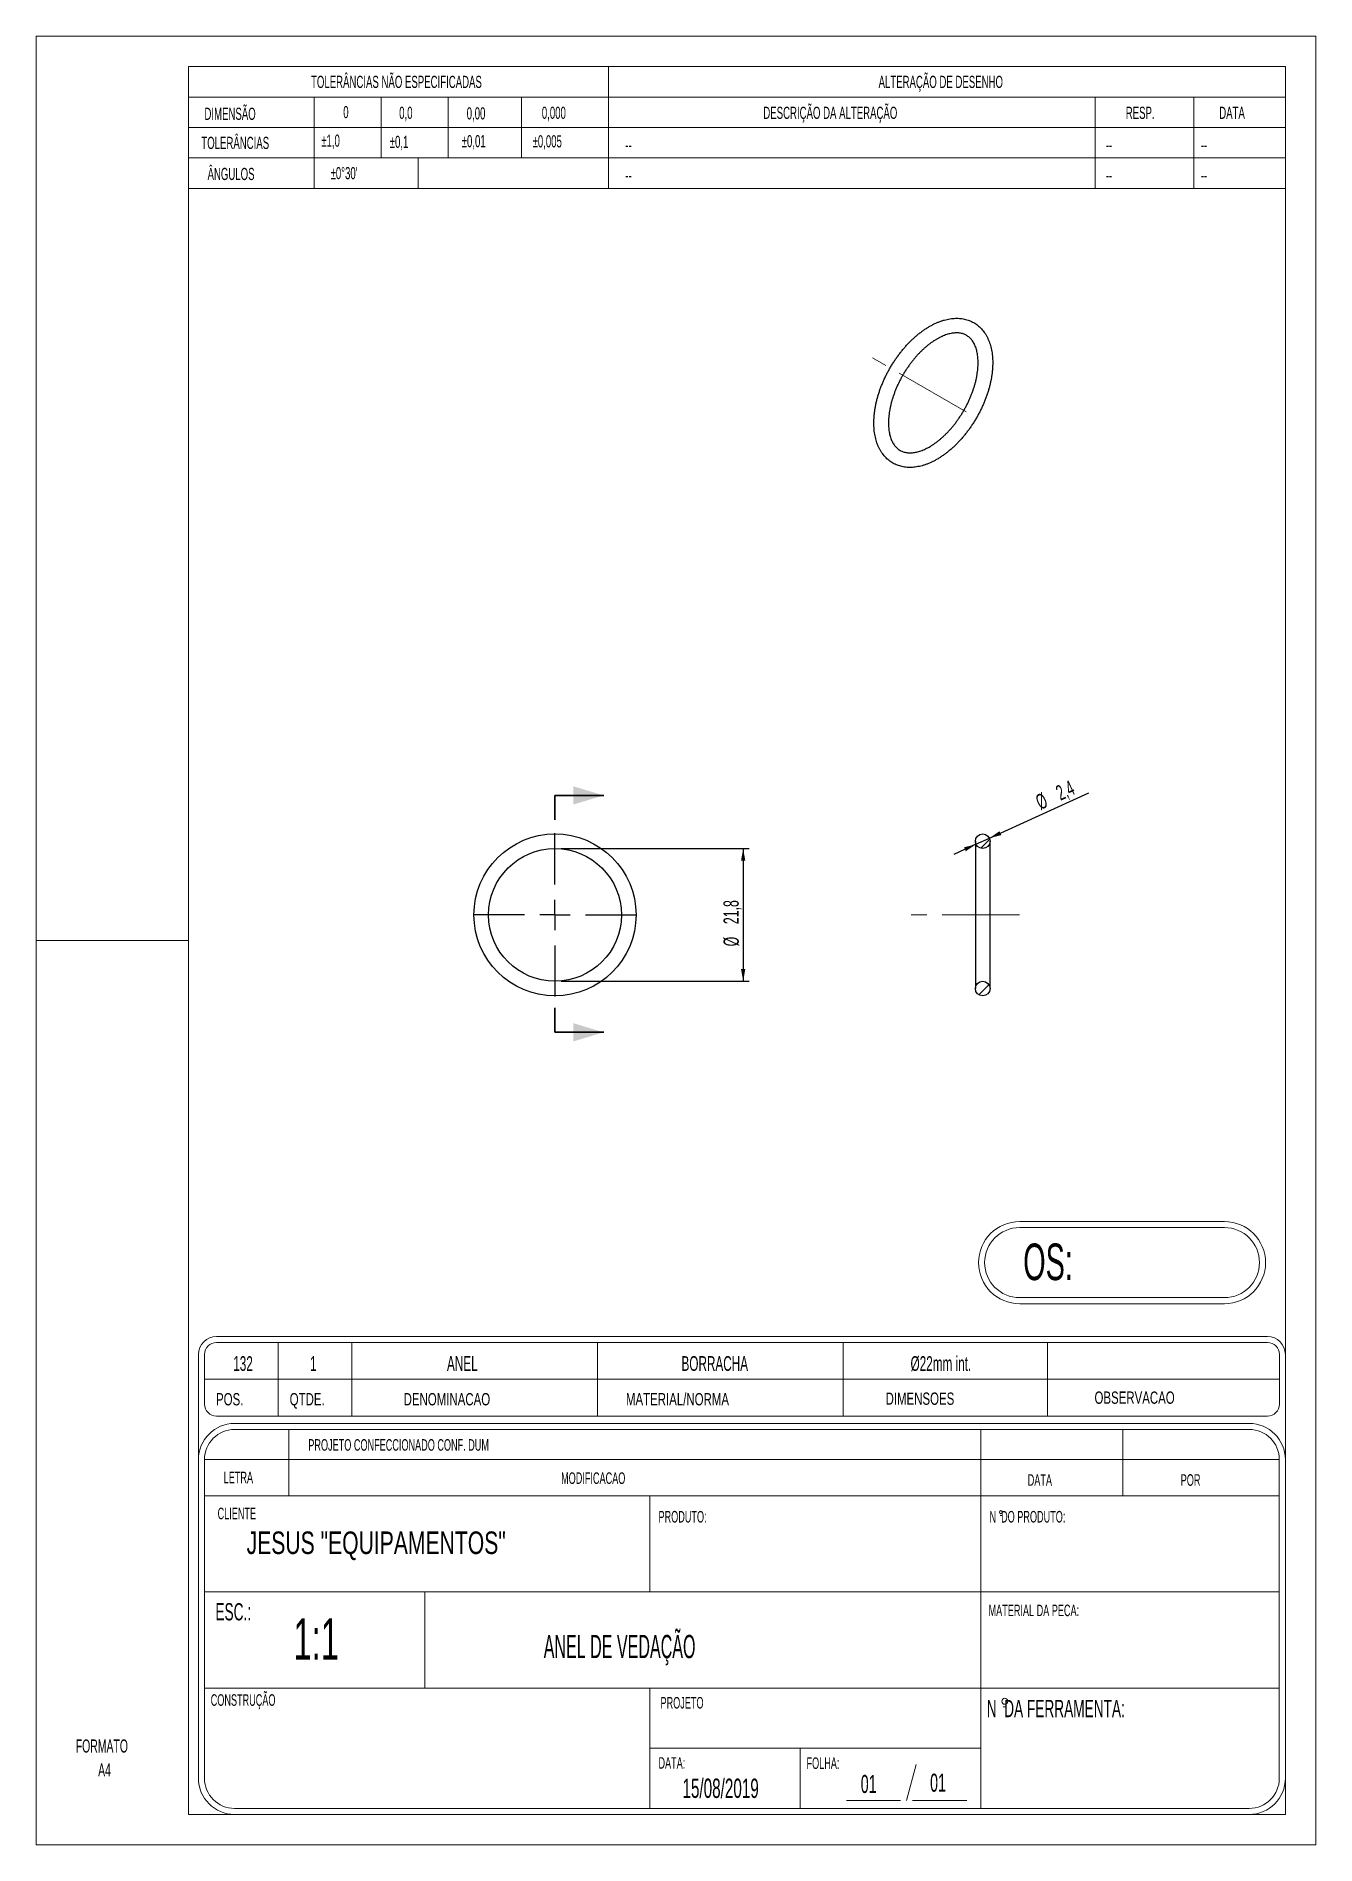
# Model space of a CAD drawing. Header units: millimetres. Extents: x 0 to 210, y 0 to 297.
import ezdxf

# ---------------------------------------------------------------- set-up
doc = ezdxf.new("R2010")
doc.units = ezdxf.units.MM
doc.linetypes.add('CENTERX2', pattern=[20.32, 12.7, -2.54, 2.54, -2.54])
doc.linetypes.add('PHANTOM', pattern=[12.7, 6.35, -1.27, 1.27, -1.27, 1.27, -1.27])
doc.layers.add('COTAS', color=7, linetype='Continuous')
doc.styles.add('SLDTEXTSTYLE0', font='TXT', dxfattribs={"width": 0.595745})
doc.styles.add('SLDTEXTSTYLE1', font='TXT', dxfattribs={"width": 0.589474})
doc.styles.add('SLDTEXTSTYLE2', font='TXT', dxfattribs={"width": 0.515789})
doc.styles.add('SLDTEXTSTYLE3', font='TXT', dxfattribs={"width": 0.7})
doc.styles.add('SLDTEXTSTYLE4', font='TXT', dxfattribs={"width": 0.695035})
doc.styles.add('SLDTEXTSTYLE5', font='TXT', dxfattribs={"width": 0.605})
doc.dimstyles.new('SLDDIMSTYLE0', dxfattribs={"dimtxt": 2.5, "dimasz": 2, "dimexe": 0, "dimexo": 0.0625, "dimtad": 1, "dimdec": 1, "dimrnd": 1e-09, "dimzin": 12, "dimdsep": 46, "dimtxsty": 'SLDTEXTSTYLE5', "dimsah": 1, "dimcen": 0.09, "dimadec": 0, "dimazin": 3, "dimtfac": 1, "dimtdec": 3, "dimtofl": 0, "dimtmove": 0, "dimatfit": 3, "dimfxl": 0, "dimfrac": 2, "dimtolj": 1, "dimtzin": 12, "dimarcsym": 0})
doc.dimstyles.new('SLDDIMSTYLE1', dxfattribs={"dimtxt": 2.5, "dimasz": 2, "dimexe": 0, "dimexo": 0.0625, "dimtad": 1, "dimdec": 1, "dimrnd": 1e-09, "dimzin": 12, "dimdsep": 46, "dimtxsty": 'SLDTEXTSTYLE5', "dimsah": 1, "dimcen": 0.09, "dimadec": 0, "dimazin": 3, "dimtfac": 1, "dimtdec": 3, "dimtmove": 0, "dimatfit": 0, "dimfxl": 0, "dimfrac": 2, "dimtolj": 1, "dimtzin": 12, "dimarcsym": 0})
pattern_1 = [(45, (0, 0), (-4.49013, 4.49013), []), (45, (0, 3.175), (-4.49013, 4.49013), [])]

# ---------------------------------------------------------------- blocks, each defined once
blk = doc.blocks.new('SW_NOTE_0')
at = {"color": 0, "linetype": 'Continuous', "lineweight": 18, "insert": (0, 2.77), "char_height": 2.152, "attachment_point": 1, "style": 'SLDTEXTSTYLE0'}
blk.add_mtext('FORMATO', dxfattribs=at)
blk = doc.blocks.new('SW_NOTE_0_1')
at = {"color": 0, "linetype": 'Continuous', "lineweight": 18, "insert": (0, 2.77), "char_height": 2.152, "attachment_point": 1, "style": 'SLDTEXTSTYLE0'}
blk.add_mtext('A4', dxfattribs=at)
blk = doc.blocks.new('Bloco2')
at = {"color": 7, "linetype": 'Continuous', "lineweight": 18}
for p, q in [((210.04, 297.06), (0.04, 297.06)), ((0.04, 297.06), (0.04, 0.06)), ((210.04, 0.06), (210.04, 297.06)), ((205.04, 292.06), (25.04, 292.06)), ((25.04, 292.06), (25.04, 5.06)), ((205.04, 5.06), (205.04, 292.06)), ((0.04, 148.56), (25.04, 148.56)), ((25.04, 5.06), (205.04, 5.06)), ((0.04, 0.06), (210.04, 0.06))]:
    blk.add_line(p, q, dxfattribs=at)
for name, p in [('SW_NOTE_0', (6.53, 14.59)), ('SW_NOTE_0_1', (10.2, 10.66))]:
    blk.add_blockref(name, p, dxfattribs=at)
blk = doc.blocks.new('_D')
at = {"layer": 'COTAS'}
for p, q in [((86.15, 163.96), (117.03, 163.96)), ((116.03, 163.96), (116.03, 142.16)), ((86.15, 142.16), (117.03, 142.16))]:
    blk.add_line(p, q, dxfattribs=at)
for points in [[(116.03, 163.96), (115.68, 161.96), (116.38, 161.96)], [(116.03, 142.16), (116.38, 144.16), (115.68, 144.16)]]:
    blk.add_solid(points, dxfattribs=at)
at = {"layer": 'COTAS', "char_height": 2.5, "attachment_point": 1, "rotation": 90, "style": 'SLDTEXTSTYLE5'}
for s, insert in [('21,8', (112.8, 151.54)), ('%%c', (112.81, 147.9))]:
    blk.add_mtext(s, dxfattribs=dict(at, insert=insert))
blk = doc.blocks.new('SW_CENTERMARKSYMBOL_0')
at = {"layer": 'COTAS', "color": 0}
for p, q in [((0, 5), (0, 13.4)), ((-5, 0), (-13.4, 0)), ((0, 0), (-2.5, 0)), ((0, 0), (0, 2.5)), ((0, 0), (0, -2.5)), ((0, 0), (2.5, 0)), ((5, 0), (13.4, 0)), ((0, -5), (0, -13.4))]:
    blk.add_line(p, q, dxfattribs=at)
blk = doc.blocks.new('_D_1')
at = {"layer": 'COTAS'}
for p, q in [((156.43, 165.66), (172.77, 173.12)), ((154.24, 164.66), (150.6, 163)), ((154.24, 164.66), (156.43, 165.66))]:
    blk.add_line(p, q, dxfattribs=at)
for points in [[(156.43, 165.66), (158.39, 166.17), (158.1, 166.81)], [(154.24, 164.66), (152.28, 164.15), (152.57, 163.52)]]:
    blk.add_solid(points, dxfattribs=at)
at = {"layer": 'COTAS', "char_height": 2.5, "attachment_point": 1, "rotation": 24.5335, "style": 'SLDTEXTSTYLE5'}
for s, insert in [('%%c', (163.77, 172.55)), ('2,4', (167.08, 174.07))]:
    blk.add_mtext(s, dxfattribs=dict(at, insert=insert))

msp = doc.modelspace()

# ---------------------------------------------------------------- hatches: boundary and pattern name
at = {"layer": 'COTAS', "linetype": 'Continuous', "lineweight": 18}
h = msp.add_hatch(dxfattribs=at)
h.set_pattern_fill('STEEL', color=256, scale=2, style=0)
h.set_pattern_definition(pattern_1)
edge = h.paths.add_edge_path(flags=0)
edge.add_arc((155.34, 165.16), 1.2, 0, 360)
h = msp.add_hatch(dxfattribs=at)
h.set_pattern_fill('STEEL', color=256, scale=2, style=0)
h.set_pattern_definition(pattern_1)
edge = h.paths.add_edge_path(flags=0)
edge.add_arc((155.34, 140.96), 1.2, 0, 360)

# ---------------------------------------------------------------- linework, layer by layer
at = {"color": 7, "linetype": 'Continuous', "lineweight": 18}
for p, q in [((205.01, 292.36), (25.01, 292.36)), ((25.01, 272.36), (25.01, 292.36)), ((93.95, 272.36), (93.95, 292.36)), ((205.01, 292.36), (205.01, 272.36)), ((25.01, 287.36), (93.95, 287.36)), ((45.64, 272.36), (45.64, 287.36)), ((56.64, 277.36), (56.64, 287.36)), ((67.64, 277.36), (67.64, 287.36)), ((79.64, 277.36), (79.64, 287.36)), ((93.95, 287.36), (205.01, 287.36)), ((173.82, 272.36), (173.82, 287.36)), ((190.01, 272.36), (190.01, 287.36)), ((25.01, 282.36), (93.95, 282.36)), ((93.95, 282.36), (205.01, 282.36)), ((25.01, 277.36), (93.95, 277.36)), ((62.7, 277.36), (62.7, 272.36)), ((93.95, 277.36), (205.01, 277.36)), ((25.01, 272.36), (93.95, 272.36)), ((93.95, 272.36), (205.01, 272.36)), ((195.01, 102.71), (161.41, 102.71)), ((195.01, 101.71), (161.41, 101.71)), ((161.41, 90.21), (195.01, 90.21)), ((161.41, 89.21), (195.01, 89.21)), ((202.07, 83.83), (29.59, 83.83)), ((26.65, 11.28), (26.65, 80.89)), ((26.65, 80.89), (26.65, 67.81)), ((27.63, 80.89), (27.63, 72.71)), ((202.07, 82.85), (29.59, 82.85)), ((39.72, 70.75), (39.72, 82.85)), ((51.82, 70.75), (51.82, 82.85)), ((92.14, 70.75), (92.14, 82.85)), ((132.46, 70.75), (132.46, 82.85)), ((165.96, 70.75), (165.96, 82.85)), ((204.03, 72.71), (204.03, 80.89)), ((205.01, 11.28), (205.01, 80.89)), ((27.63, 76.8), (204.03, 76.8)), ((29.59, 70.75), (202.07, 70.75)), ((32.57, 69.54), (199.08, 69.54)), ((32.57, 68.56), (199.08, 68.56)), ((41.46, 57.69), (41.46, 68.56)), ((155.03, 68.56), (155.03, 57.69)), ((178.34, 68.56), (178.34, 57.69)), ((27.64, 11.28), (27.64, 63.62)), ((27.64, 63.62), (204.02, 63.62)), ((204.02, 63.62), (204.02, 11.28)), ((27.64, 57.69), (204.02, 57.69)), ((100.71, 57.69), (100.71, 41.89)), ((155.03, 57.69), (155.03, 41.89)), ((158.2, 54.45), (158.46, 54.45)), ((158.2, 54.43), (158.46, 54.43)), ((27.64, 41.89), (204.02, 41.89)), ((63.77, 26.09), (63.77, 41.89)), ((155.03, 26.09), (155.03, 41.89)), ((27.64, 26.09), (204.02, 26.09)), ((100.71, 26.09), (100.71, 6.34)), ((155.03, 26.09), (155.03, 6.34)), ((158.69, 23), (159.2, 23)), ((100.71, 16.22), (155.03, 16.22)), ((125.4, 16.22), (125.4, 6.34)), ((144.43, 13.54), (142.85, 7.62)), ((199.08, 6.34), (32.57, 6.34)), ((141.86, 7.62), (132.97, 7.62)), ((143.83, 7.62), (152.72, 7.62)), ((199.08, 5.36), (32.57, 5.36)), ((204.44, 5.36), (205.01, 5.36)), ((205.01, 5.36), (205.01, 5.93))]:
    msp.add_line(p, q, dxfattribs=at)
at = {"color": 7, "linetype": 'PHANTOM', "lineweight": 35}
for p, q in [((85.15, 172.68), (85.15, 168.68)), ((85.15, 133.78), (85.15, 137.78))]:
    msp.add_line(p, q, dxfattribs=at)
at = {"color": 7, "linetype": 'Continuous', "lineweight": 35}
for p, q in [((85.15, 172.68), (93.15, 172.68)), ((85.15, 133.78), (93.15, 133.78))]:
    msp.add_line(p, q, dxfattribs=at)
at = {"color": 7, "linetype": 'Continuous', "lineweight": 25}
for p, q in [((154.14, 165.16), (154.14, 140.96)), ((156.54, 140.96), (156.54, 165.16))]:
    msp.add_line(p, q, dxfattribs=at)
for centre, radius in [((85.15, 153.06), 13.3), ((155.34, 165.16), 1.2), ((85.15, 153.06), 10.9), ((155.34, 140.96), 1.2)]:
    msp.add_circle(centre, radius, dxfattribs=at)
at = {"color": 7, "linetype": 'Continuous', "lineweight": 18}
for centre, radius in [((158.33, 54.99), 0.247), ((158.33, 54.97), 0.247), ((158.97, 23.92), 0.494)]:
    msp.add_circle(centre, radius, dxfattribs=at)
for centre, radius, start, end in [((161.41, 95.96), 6.75, 90, 270), ((161.41, 95.96), 5.75, 90, 270), ((195.01, 95.96), 6.75, 270, 90), ((195.01, 95.96), 5.75, 270, 90), ((29.59, 80.89), 2.94, 90, 180), ((202.07, 80.89), 2.94, 0, 90), ((29.59, 80.89), 1.96, 90, 180), ((202.07, 80.89), 1.96, 0, 90), ((29.59, 72.71), 1.96, 180, 270), ((202.07, 72.71), 1.96, 270, 0), ((32.57, 63.62), 5.93, 90, 180), ((32.57, 63.62), 4.94, 90, 180), ((199.08, 63.62), 5.93, 0, 90), ((199.08, 63.62), 4.94, 0, 90), ((32.57, 11.28), 5.93, 180, 270), ((32.57, 11.28), 4.94, 180, 270), ((199.08, 11.28), 4.94, 270, 0), ((199.08, 11.28), 5.93, 270, 0)]:
    msp.add_arc(centre, radius, start, end, dxfattribs=at)
at = {"color": 7, "linetype": 'Continuous', "lineweight": 25}
for points, knots in [([(137.48, 233.84), (137.48, 233.75), (137.48, 233.47), (137.5, 233.02), (137.55, 232.49), (137.62, 231.98), (137.72, 231.49), (137.84, 231.01), (137.98, 230.55), (138.15, 230.11), (138.35, 229.7), (138.56, 229.3), (138.8, 228.93), (139.05, 228.58), (139.33, 228.26), (139.62, 227.97), (139.93, 227.7), (140.26, 227.46), (140.6, 227.25), (140.96, 227.06), (141.33, 226.9), (141.72, 226.77), (142.11, 226.67), (142.52, 226.59), (142.94, 226.55), (143.37, 226.53), (143.81, 226.54), (144.26, 226.59), (144.72, 226.66), (145.18, 226.76), (145.64, 226.89), (146.12, 227.05), (146.59, 227.24), (147.06, 227.45), (147.54, 227.69), (148.01, 227.96), (148.48, 228.26), (148.95, 228.58), (149.41, 228.92), (149.86, 229.29), (150.31, 229.68), (150.75, 230.09), (151.18, 230.51), (151.61, 230.96), (152.02, 231.43), (152.42, 231.91), (152.81, 232.41), (153.19, 232.92), (153.55, 233.44), (153.9, 233.98), (154.23, 234.53), (154.55, 235.09), (154.85, 235.65), (155.13, 236.22), (155.4, 236.8), (155.64, 237.39), (155.87, 237.97), (156.08, 238.56), (156.27, 239.15), (156.44, 239.74), (156.58, 240.33), (156.71, 240.92), (156.81, 241.5), (156.89, 242.07), (156.95, 242.64), (156.98, 243.2), (156.99, 243.75), (156.98, 244.29), (156.94, 244.82), (156.88, 245.34), (156.79, 245.84), (156.68, 246.33), (156.55, 246.79), (156.39, 247.24), (156.21, 247.67), (156.01, 248.08), (155.78, 248.46), (155.54, 248.82), (155.27, 249.15), (154.98, 249.46), (154.68, 249.74), (154.36, 249.99), (154.03, 250.22), (153.67, 250.42), (153.31, 250.59), (152.93, 250.74), (152.54, 250.85), (152.14, 250.94), (151.72, 251), (151.3, 251.03), (150.86, 251.03), (150.42, 251), (149.97, 250.95), (149.51, 250.86), (149.04, 250.74), (148.57, 250.6), (148.1, 250.42), (147.63, 250.22), (147.15, 249.99), (146.68, 249.73), (146.21, 249.45), (145.74, 249.14), (145.28, 248.81), (144.82, 248.46), (144.37, 248.08), (143.92, 247.68), (143.49, 247.26), (143.06, 246.82), (142.64, 246.36), (142.23, 245.89), (141.84, 245.4), (141.46, 244.89), (141.09, 244.38), (140.73, 243.84), (140.39, 243.3), (140.07, 242.75), (139.76, 242.19), (139.46, 241.62), (139.19, 241.04), (138.93, 240.46), (138.7, 239.87), (138.48, 239.28), (138.28, 238.7), (138.1, 238.11), (137.95, 237.52), (137.81, 236.93), (137.7, 236.35), (137.61, 235.77), (137.54, 235.2), (137.5, 234.63), (137.48, 234.18), (137.48, 233.92), (137.48, 233.84)], [0, 0, 0, 0, 0.00422, 0.012157, 0.020099, 0.028036, 0.03596, 0.043864, 0.051737, 0.059569, 0.06735, 0.075069, 0.082719, 0.090297, 0.097802, 0.10524, 0.112617, 0.119948, 0.127245, 0.134525, 0.141802, 0.149092, 0.156409, 0.163769, 0.171183, 0.178659, 0.186203, 0.193816, 0.201494, 0.209232, 0.217021, 0.224852, 0.232716, 0.240603, 0.248504, 0.256414, 0.264325, 0.272234, 0.280138, 0.288036, 0.295926, 0.303807, 0.311681, 0.319548, 0.327407, 0.335261, 0.343109, 0.350952, 0.358792, 0.36663, 0.374466, 0.382302, 0.390138, 0.397976, 0.405816, 0.413659, 0.421507, 0.42936, 0.43722, 0.445087, 0.452963, 0.460847, 0.468742, 0.476646, 0.48456, 0.492484, 0.500416, 0.508355, 0.516298, 0.524237, 0.532169, 0.540084, 0.547973, 0.555826, 0.563632, 0.571382, 0.579066, 0.586678, 0.594218, 0.601687, 0.609092, 0.616444, 0.623755, 0.631041, 0.638319, 0.6456, 0.652902, 0.66024, 0.667627, 0.675072, 0.682584, 0.690164, 0.697811, 0.705521, 0.713287, 0.721099, 0.728949, 0.736825, 0.744721, 0.752627, 0.760539, 0.768449, 0.776356, 0.784257, 0.79215, 0.800036, 0.807914, 0.815784, 0.823646, 0.831502, 0.839353, 0.847198, 0.85504, 0.862879, 0.870715, 0.878551, 0.886387, 0.894224, 0.902063, 0.909904, 0.91775, 0.9256, 0.933457, 0.941321, 0.949192, 0.957072, 0.964962, 0.972861, 0.980771, 0.98869, 0.996619, 1, 1, 1, 1]), ([(139.88, 233.84), (139.88, 233.92), (139.88, 234.15), (139.9, 234.54), (139.94, 235.02), (140, 235.51), (140.08, 236.01), (140.18, 236.52), (140.3, 237.04), (140.44, 237.56), (140.61, 238.08), (140.79, 238.61), (140.99, 239.14), (141.21, 239.67), (141.44, 240.19), (141.7, 240.71), (141.97, 241.23), (142.25, 241.74), (142.55, 242.24), (142.87, 242.73), (143.2, 243.2), (143.53, 243.67), (143.88, 244.12), (144.24, 244.55), (144.61, 244.97), (144.99, 245.37), (145.37, 245.75), (145.76, 246.11), (146.15, 246.44), (146.54, 246.76), (146.94, 247.05), (147.33, 247.32), (147.72, 247.56), (148.11, 247.78), (148.5, 247.98), (148.88, 248.15), (149.25, 248.29), (149.61, 248.41), (149.97, 248.5), (150.31, 248.57), (150.65, 248.61), (150.97, 248.63), (151.28, 248.63), (151.58, 248.6), (151.87, 248.54), (152.15, 248.47), (152.42, 248.36), (152.68, 248.23), (152.93, 248.07), (153.16, 247.88), (153.38, 247.67), (153.57, 247.43), (153.76, 247.18), (153.92, 246.89), (154.07, 246.59), (154.19, 246.27), (154.31, 245.93), (154.4, 245.56), (154.48, 245.18), (154.53, 244.78), (154.57, 244.36), (154.59, 243.92), (154.59, 243.47), (154.57, 243.01), (154.53, 242.53), (154.46, 242.04), (154.38, 241.54), (154.28, 241.03), (154.16, 240.51), (154.01, 239.99), (153.85, 239.46), (153.67, 238.94), (153.47, 238.41), (153.25, 237.88), (153.01, 237.36), (152.76, 236.83), (152.49, 236.32), (152.2, 235.81), (151.9, 235.31), (151.58, 234.82), (151.26, 234.35), (150.92, 233.88), (150.57, 233.43), (150.21, 233), (149.84, 232.58), (149.46, 232.19), (149.08, 231.81), (148.69, 231.45), (148.3, 231.11), (147.91, 230.8), (147.51, 230.51), (147.12, 230.24), (146.73, 229.99), (146.34, 229.78), (145.95, 229.58), (145.58, 229.41), (145.2, 229.27), (144.84, 229.15), (144.49, 229.06), (144.14, 228.99), (143.81, 228.95), (143.48, 228.93), (143.17, 228.94), (142.87, 228.97), (142.58, 229.02), (142.3, 229.1), (142.04, 229.21), (141.78, 229.34), (141.53, 229.5), (141.3, 229.69), (141.08, 229.9), (140.88, 230.14), (140.7, 230.4), (140.54, 230.68), (140.39, 230.98), (140.26, 231.31), (140.15, 231.65), (140.06, 232.02), (139.99, 232.4), (139.93, 232.8), (139.89, 233.22), (139.88, 233.57), (139.88, 233.78), (139.88, 233.84)], [0, 0, 0, 0, 0.00425, 0.012381, 0.020523, 0.028676, 0.03684, 0.045017, 0.053206, 0.061406, 0.069616, 0.077836, 0.086064, 0.094299, 0.10254, 0.110786, 0.119034, 0.127285, 0.135536, 0.143786, 0.152034, 0.160278, 0.168516, 0.176748, 0.184973, 0.193188, 0.201392, 0.209586, 0.217767, 0.225934, 0.234088, 0.242228, 0.250355, 0.258469, 0.266573, 0.274671, 0.282766, 0.290865, 0.298977, 0.307115, 0.315294, 0.323538, 0.331873, 0.340332, 0.348952, 0.357767, 0.366802, 0.376048, 0.385442, 0.394844, 0.404102, 0.413144, 0.421962, 0.430582, 0.439043, 0.447386, 0.455644, 0.463842, 0.472003, 0.480141, 0.488268, 0.496393, 0.50452, 0.512653, 0.520795, 0.528948, 0.537113, 0.545291, 0.55348, 0.56168, 0.569891, 0.578111, 0.586339, 0.594574, 0.602816, 0.611061, 0.61931, 0.627561, 0.635812, 0.644062, 0.652309, 0.660553, 0.668791, 0.677023, 0.685247, 0.693462, 0.701666, 0.709859, 0.71804, 0.726207, 0.73436, 0.7425, 0.750626, 0.75874, 0.766844, 0.774941, 0.783037, 0.791136, 0.799248, 0.807387, 0.815568, 0.823815, 0.832153, 0.840617, 0.849243, 0.858065, 0.867108, 0.87636, 0.885757, 0.895156, 0.904407, 0.913442, 0.922252, 0.930866, 0.939324, 0.947663, 0.955918, 0.964115, 0.972275, 0.980413, 0.98854, 0.996665, 1, 1, 1, 1])]:
    msp.add_open_spline(points, degree=3, knots=knots, dxfattribs=at)
at = {"color": 7, "linetype": 'Continuous', "lineweight": 35}
for points in [[(93.15, 172.68), (88.15, 174.18), (88.15, 171.18)], [(93.15, 133.78), (88.15, 135.28), (88.15, 132.28)]]:
    msp.add_solid(points, dxfattribs=at)
at = {"layer": 'COTAS', "linetype": 'CENTERX2', "lineweight": 18}
for p, q in [((152.65, 235.66), (136.48, 244.99)), ((161.4, 153.06), (143.3, 153.06))]:
    msp.add_line(p, q, dxfattribs=at)

# ---------------------------------------------------------------- block references
at = {"layer": 'COTAS'}
for name, p in [('Bloco2', (-0.03, 0.3)), ('SW_CENTERMARKSYMBOL_0', (85.15, 153.06))]:
    msp.add_blockref(name, p, dxfattribs=at)

# ---------------------------------------------------------------- texts
at = {"color": 7, "linetype": 'Continuous', "lineweight": 0}
for s, insert, char_height, attachment_point, style in [('TOLERÂNCIAS NÃO ESPECIFICADAS', (59.13, 290.85), 2, 2, 'SLDTEXTSTYLE1'), ('ALTERAÇÃO DE DESENHO', (148.46, 290.85), 2, 2, 'SLDTEXTSTYLE1'), ('DIMENSÃO', (27.62, 285.61), 2, 1, 'SLDTEXTSTYLE1'), ('0', (50.4, 285.89), 2, 1, 'SLDTEXTSTYLE1'), ('0,0', (59.58, 285.77), 2, 1, 'SLDTEXTSTYLE1'), ('0,00', (70.66, 285.68), 2, 1, 'SLDTEXTSTYLE1'), ('0,000', (82.99, 285.77), 2, 1, 'SLDTEXTSTYLE1'), ('DESCRIÇÃO DA ALTERAÇÃO', (119.34, 285.77), 2, 1, 'SLDTEXTSTYLE1'), ('RESP.', (178.82, 285.77), 2, 1, 'SLDTEXTSTYLE1'), ('DATA', (194.16, 285.77), 2, 1, 'SLDTEXTSTYLE1'), ('TOLERÂNCIAS', (27.11, 280.83), 2, 1, 'SLDTEXTSTYLE1'), ('±1,0', (46.79, 281.2), 2, 1, 'SLDTEXTSTYLE1'), ('±0,1', (58.03, 281), 2, 1, 'SLDTEXTSTYLE1'), ('±0,01', (69.84, 281.12), 2, 1, 'SLDTEXTSTYLE1'), ('±0,005', (81.47, 281.09), 2, 1, 'SLDTEXTSTYLE1'), ('--', (96.69, 280.49), 2, 1, 'SLDTEXTSTYLE1'), ('--', (175.54, 280.49), 2, 1, 'SLDTEXTSTYLE1'), ('--', (191.14, 280.49), 2, 1, 'SLDTEXTSTYLE1'), ('ÂNGULOS', (28.13, 275.73), 2, 1, 'SLDTEXTSTYLE1'), ("±0°30'", (48.32, 275.86), 2, 1, 'SLDTEXTSTYLE1'), ('--', (96.69, 275.49), 2, 1, 'SLDTEXTSTYLE1'), ('--', (175.54, 275.49), 2, 1, 'SLDTEXTSTYLE1'), ('--', (191.14, 275.49), 2, 1, 'SLDTEXTSTYLE1'), ('OS:', (161.99, 99.09), 6, 1, 'SLDTEXTSTYLE1'), ('132', (33.95, 80.6), 2.419, 2, 'SLDTEXTSTYLE0'), ('1', (45.48, 80.6), 2.42, 2, 'SLDTEXTSTYLE0'), ('ANEL', (69.94, 80.6), 2.419, 2, 'SLDTEXTSTYLE0'), ('BORRACHA', (111.37, 80.6), 2.419, 2, 'SLDTEXTSTYLE0'), ('Ø22mm int.', (148.48, 80.6), 2.419, 2, 'SLDTEXTSTYLE0'), ('POS.', (29.52, 74.54), 2.022, 1, 'SLDTEXTSTYLE4'), ('QTDE.', (41.61, 74.54), 2.022, 1, 'SLDTEXTSTYLE4'), ('DENOMINACAO', (60.31, 74.54), 2.0223, 1, 'SLDTEXTSTYLE4'), ('MATERIAL/NORMA', (96.79, 74.54), 2.0223, 1, 'SLDTEXTSTYLE4'), ('DIMENSOES', (139.4, 74.63), 2.022, 1, 'SLDTEXTSTYLE4'), ('OBSERVACAO', (173.69, 74.8), 2.022, 1, 'SLDTEXTSTYLE4'), ('PROJETO CONFECCIONADO CONF. DUM', (44.67, 66.97), 1.896, 1, 'SLDTEXTSTYLE1'), ('LETRA', (30.78, 61.63), 1.896, 1, 'SLDTEXTSTYLE1'), ('MODIFICACAO', (86.15, 61.52), 1.896, 1, 'SLDTEXTSTYLE1'), ('DATA', (162.73, 61.21), 1.896, 1, 'SLDTEXTSTYLE1'), ('POR', (187.84, 61.21), 1.896, 1, 'SLDTEXTSTYLE1'), ('CLIENTE', (29.78, 55.72), 1.896, 1, 'SLDTEXTSTYLE1'), ('PRODUTO:', (102.14, 55.18), 1.896, 1, 'SLDTEXTSTYLE1'), ('N  DO PRODUTO:', (156.45, 55.18), 1.896, 1, 'SLDTEXTSTYLE1'), ('JESUS "EQUIPAMENTOS"', (34.54, 51.81), 3.7042, 1, 'SLDTEXTSTYLE3'), ('ESC.:', (29.42, 40.05), 2.844, 1, 'SLDTEXTSTYLE1'), ('MATERIAL DA PECA:', (156.3, 39.8), 1.896, 1, 'SLDTEXTSTYLE1'), ('1:1', (42.23, 37.56), 6.826, 1, 'SLDTEXTSTYLE1'), ('ANEL DE VEDAÇÃO', (83.3, 34.83), 3.8224, 1, 'SLDTEXTSTYLE2'), ('CONSTRUÇÃO', (28.65, 25.08), 1.896, 1, 'SLDTEXTSTYLE1'), ('PROJETO', (102.47, 24.63), 1.896, 1, 'SLDTEXTSTYLE1'), ('N  DA FERRAMENTA:', (156, 24.16), 2.8441, 1, 'SLDTEXTSTYLE1'), ('DATA:', (102.13, 14.75), 1.896, 1, 'SLDTEXTSTYLE1'), ('FOLHA:', (126.43, 14.71), 1.896, 1, 'SLDTEXTSTYLE1'), ('01', (146.71, 12.04), 2.963, 1, 'SLDTEXTSTYLE1'), ('15/08/2019', (106.07, 11.23), 3.175, 1, 'SLDTEXTSTYLE1'), ('01', (135.33, 11.83), 2.963, 1, 'SLDTEXTSTYLE1')]:
    msp.add_mtext(s, dxfattribs=dict(at, insert=insert, char_height=char_height, attachment_point=attachment_point, style=style))

# ---------------------------------------------------------------- dimensions: what is measured, and where the dimension line sits
at = {"layer": 'COTAS'}
for base, p1, p2, angle, dimstyle, picture, middle in [((156.43, 165.66), (154.24, 164.66), (156.43, 165.66), 24.5335, 'SLDDIMSTYLE1', '_D_1', (168.94, 171.37)), ((116.03, 142.16), (85.15, 163.96), (85.15, 142.16), 90, 'SLDDIMSTYLE0', '_D', (116.03, 153.06))]:
    dim = msp.add_linear_dim(base=base, p1=p1, p2=p2, angle=angle, text='%%c<>', dimstyle=dimstyle, dxfattribs=at)
    dim.commit()
    dim.dimension.update_dxf_attribs({"geometry": picture, "text_midpoint": middle, "dimtype": 160})

doc.saveas('drawing.dxf')
